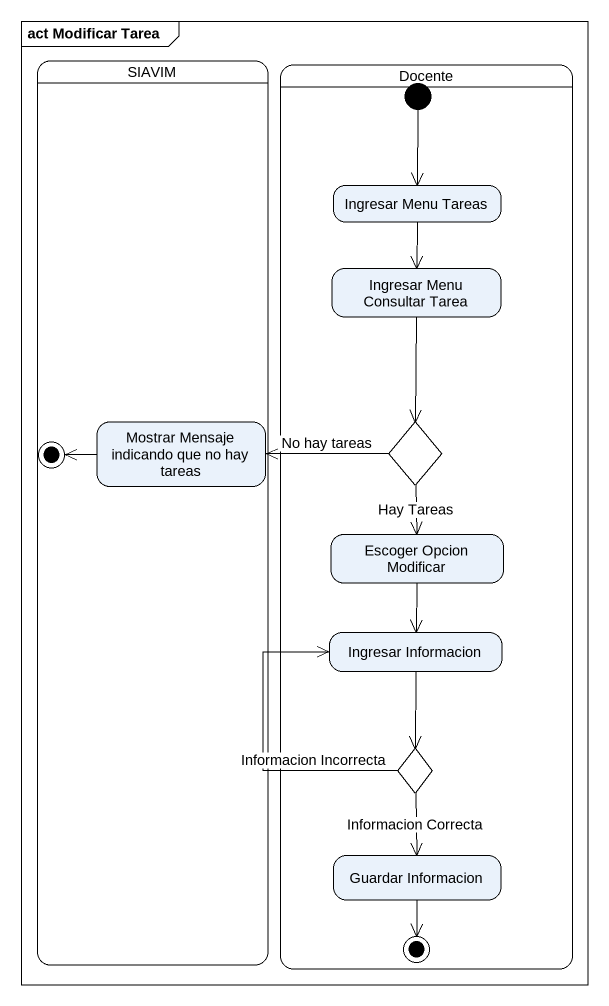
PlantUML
@startuml
mainframe act Modificar Tarea
hide empty description
state SIAVIM {
  state "Mostrar Mensaje indicando que no hay tareas" as Mostrar_Mensaje_indicando
  Mostrar_Mensaje_indicando -left-> [*]
}
state Docente {
  state "Ingresar Menu Tareas" as Ingresar_Menu_Tareas
  state "Ingresar Menu Consultar Tarea" as Ingresar_Menu_Consultar
  state choice1 <<choice>>
  state "Escoger Opcion Modificar" as Escoger_Opcion_Modificar
  state "Ingresar Informacion" as Ingresar_Informacion
  state choice2 <<choice>>
  state "Guardar Informacion" as Guardar_Informacion
  [*] --> Ingresar_Menu_Tareas
  Guardar_Informacion --> [*]
}
Ingresar_Menu_Tareas --> Ingresar_Menu_Consultar
Ingresar_Menu_Consultar --> choice1
choice1 -left-> Mostrar_Mensaje_indicando : No hay tareas
choice1 --> Escoger_Opcion_Modificar : Hay Tareas
Escoger_Opcion_Modificar --> Ingresar_Informacion
Ingresar_Informacion --> choice2
choice2 -up-> Ingresar_Informacion : Informacion Incorrecta
choice2 --> Guardar_Informacion : Informacion Correcta
@enduml
